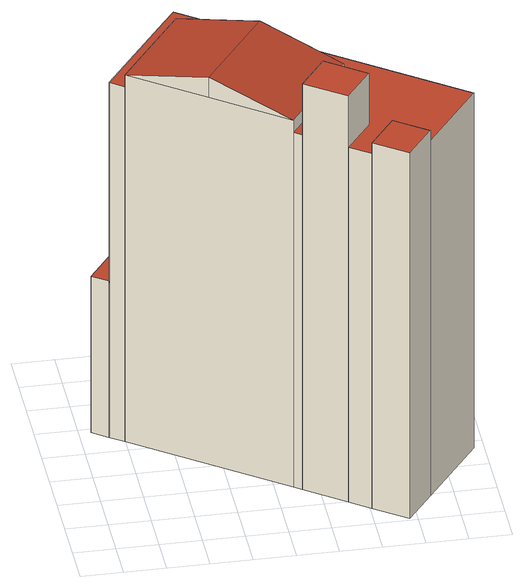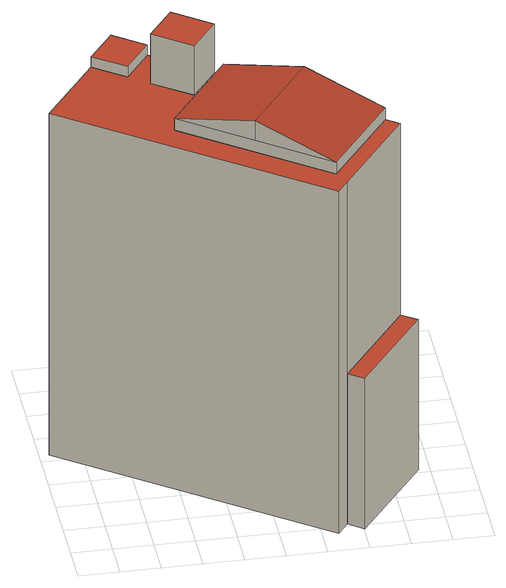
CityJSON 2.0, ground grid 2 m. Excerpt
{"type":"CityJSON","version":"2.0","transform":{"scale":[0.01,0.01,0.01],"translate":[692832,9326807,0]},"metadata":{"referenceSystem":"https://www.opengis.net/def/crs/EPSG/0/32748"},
"CityObjects":{
"building1":{"type":"Building","attributes":{"description":"91, created by Fairuz Akmal Pradana","name":"AC14-91","relativeToTerrain":"entirelyAboveTerrain","GrossPlannedArea":{"value":120,"uom":"m2"},"ConstructionMethod":"New Building","IsLandmarked":"NO","dateOfConstruction":"2025-01-01","measuredHeight":22.07,"class":"1000","function":"1000","usage":"1000","roofType":"1030","storeysAboveGround":2,"storeysBelowGround":0},"geometry":[{"type":"MultiSurface","lod":"2","boundaries":[[[0,1,2,3,4]],[[2,5,3]],[[5,4,3]],[[6,7,8,9]],[[10,11,12,13]],[[1,14,15,16]],[[17,18,19,20]],[[21,22,23,24]],[[1,11,25,2]],[[7,22,26,8]],[[22,27,28,23]],[[11,10,29,30,25]],[[29,31,30]],[[22,21,32,26]],[[18,17,33,34]],[[35,36,37,38]],[[31,25,30]],[[27,39,40,28]],[[41,35,42,43]],[[44,18,34,45]],[[0,10,13,46]],[[14,17,20,15]],[[6,21,24,47]],[[48,35,38,49]],[[10,0,4,29]],[[21,6,9,32]],[[17,14,50,33]],[[35,48,51,42]],[[18,44,52,19]],[[14,44,45,50]],[[48,0,46,51]],[[44,6,47,52]],[[53,48,49,54]],[[39,41,43,40]],[[11,1,16,12]],[[36,53,54,37]],[[5,31,29,4]],[[31,5,2,25]],[[9,8,26,32]],[[23,28,40,43,42,51,46,13,12,16,15,20,19,52,47,24]],[[29,4,3,2,25,30]],[[33,50,45,34]],[[37,54,49,38]],[[0,10,11,1]],[[7,6,21,22]],[[14,17,18,44]],[[27,22,21,6,44,18,17,14,1,11,10,0,48,35,41,39]],[[53,36,35,48]]],"semantics":{"surfaces":[{"type":"WallSurface","name":"Outer Wall 1"},{"type":"WallSurface","name":"Outer Wall 2"},{"type":"WallSurface","name":"Outer Wall 3"},{"type":"WallSurface","name":"Outer Wall 4"},{"type":"WallSurface","name":"Outer Wall 5"},{"type":"WallSurface","name":"Outer Wall 6"},{"type":"WallSurface","name":"Outer Wall 7"},{"type":"WallSurface","name":"Outer Wall 8"},{"type":"RoofSurface","name":"Roof 1"},{"type":"RoofSurface","name":"Roof 2"},{"type":"RoofSurface","name":"Roof 3"},{"type":"RoofSurface","name":"Roof 4"},{"type":"RoofSurface","name":"Roof 5"},{"type":"GroundSurface","description":"Bodenplatte","name":"Base Surface"}],"values":[0,0,0,0,0,0,0,0,1,1,1,2,2,2,2,2,3,3,3,4,4,4,4,4,5,5,5,5,5,6,6,6,6,7,7,7,8,9,10,11,12,12,12,13,13,13,13,13]}}]}
},
"vertices":[
[195,872,0],[884,365,0],[884,365,1994],[540,618,1994],[195,872,1994],[540,618,2104],[1206,128,0],[1362,14,0],[1362,14,1987],[1206,128,1987],[507,1295,0],[1195,789,0],[1195,789,1929],[507,1295,1929],[922,337,0],[922,337,1929],[884,365,1929],[1048,508,0],[1235,370,0],[1235,370,1929],[1048,508,1929],[1331,298,0],[1487,183,0],[1487,183,1929],[1331,298,1929],[1195,789,1994],[1487,183,1987],[1752,543,0],[1752,543,1929],[507,1295,1994],[851,1042,1994],[851,1042,2104],[1331,298,1987],[1048,508,2207],[1235,370,2207],[468,1377,0],[393,1432,0],[393,1432,849],[468,1377,849],[521,1448,0],[521,1448,1929],[468,1376,0],[468,1377,1929],[468,1376,1929],[1109,199,0],[1109,199,2207],[195,872,1929],[1206,128,1929],[131,919,0],[131,919,849],[922,337,2207],[131,919,1929],[1109,199,1929],[56,974,0],[56,974,849]
]}
